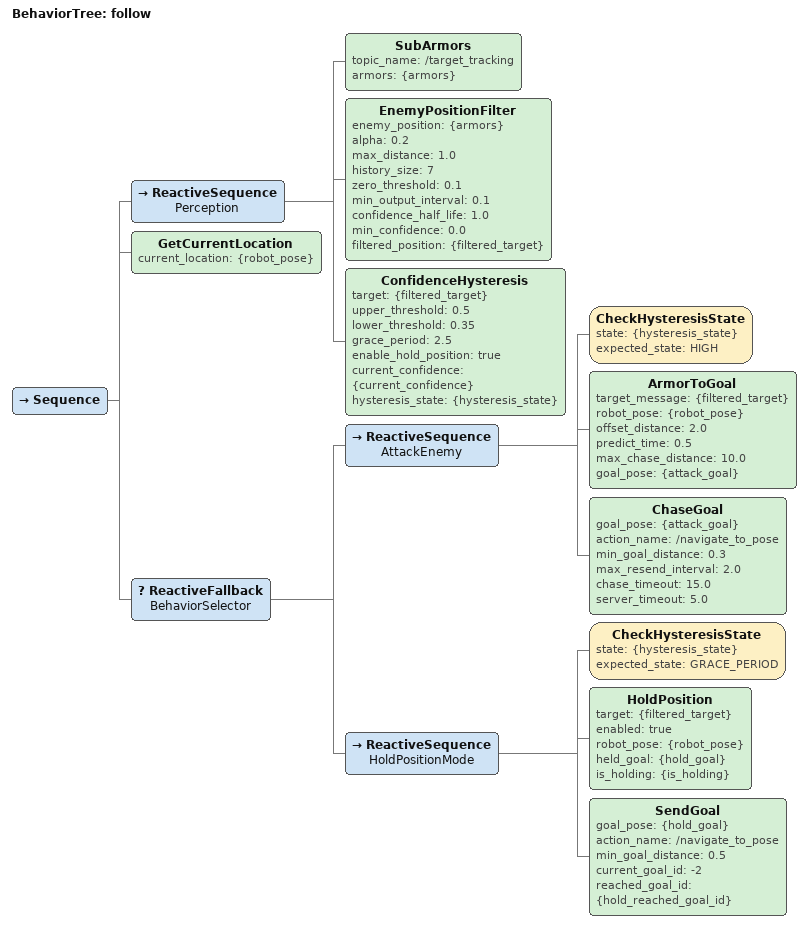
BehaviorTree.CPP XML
<?xml version="1.0" encoding="UTF-8"?>
<root BTCPP_format="4"
      main_tree_to_execute="follow">
  <BehaviorTree ID="follow">
    <Sequence>
      <ReactiveSequence name="Perception">
        <SubArmors topic_name="/target_tracking"
                   armors="{armors}"/>
        <EnemyPositionFilter enemy_position="{armors}"
                             alpha="0.2"
                             max_distance="1.0"
                             history_size="7"
                             zero_threshold="0.1"
                             min_output_interval="0.1"
                             confidence_half_life="1.0"
                             min_confidence="0.0"
                             filtered_position="{filtered_target}"/>
        <ConfidenceHysteresis target="{filtered_target}"
                              upper_threshold="0.5"
                              lower_threshold="0.35"
                              grace_period="2.5"
                              enable_hold_position="true"
                              current_confidence="{current_confidence}"
                              hysteresis_state="{hysteresis_state}"/>
      </ReactiveSequence>
      <GetCurrentLocation current_location="{robot_pose}"/>
      <ReactiveFallback name="BehaviorSelector">
        <ReactiveSequence name="AttackEnemy">
          <CheckHysteresisState state="{hysteresis_state}"
                                expected_state="HIGH"/>
          <ArmorToGoal target_message="{filtered_target}"
                       robot_pose="{robot_pose}"
                       offset_distance="2.0"
                       predict_time="0.5"
                       max_chase_distance="10.0"
                       goal_pose="{attack_goal}"/>
          <ChaseGoal goal_pose="{attack_goal}"
                     action_name="/navigate_to_pose"
                     min_goal_distance="0.3"
                     max_resend_interval="2.0"
                     chase_timeout="15.0"
                     server_timeout="5.0"/>
        </ReactiveSequence>
        <ReactiveSequence name="HoldPositionMode">
          <CheckHysteresisState state="{hysteresis_state}"
                                expected_state="GRACE_PERIOD"/>
          <HoldPosition target="{filtered_target}"
                        enabled="true"
                        robot_pose="{robot_pose}"
                        held_goal="{hold_goal}"
                        is_holding="{is_holding}"/>
          <SendGoal goal_pose="{hold_goal}"
                    action_name="/navigate_to_pose"
                    min_goal_distance="0.5"
                    current_goal_id="-2"
                    reached_goal_id="{hold_reached_goal_id}"/>
        </ReactiveSequence>
      </ReactiveFallback>
    </Sequence>
  </BehaviorTree>

</root>
